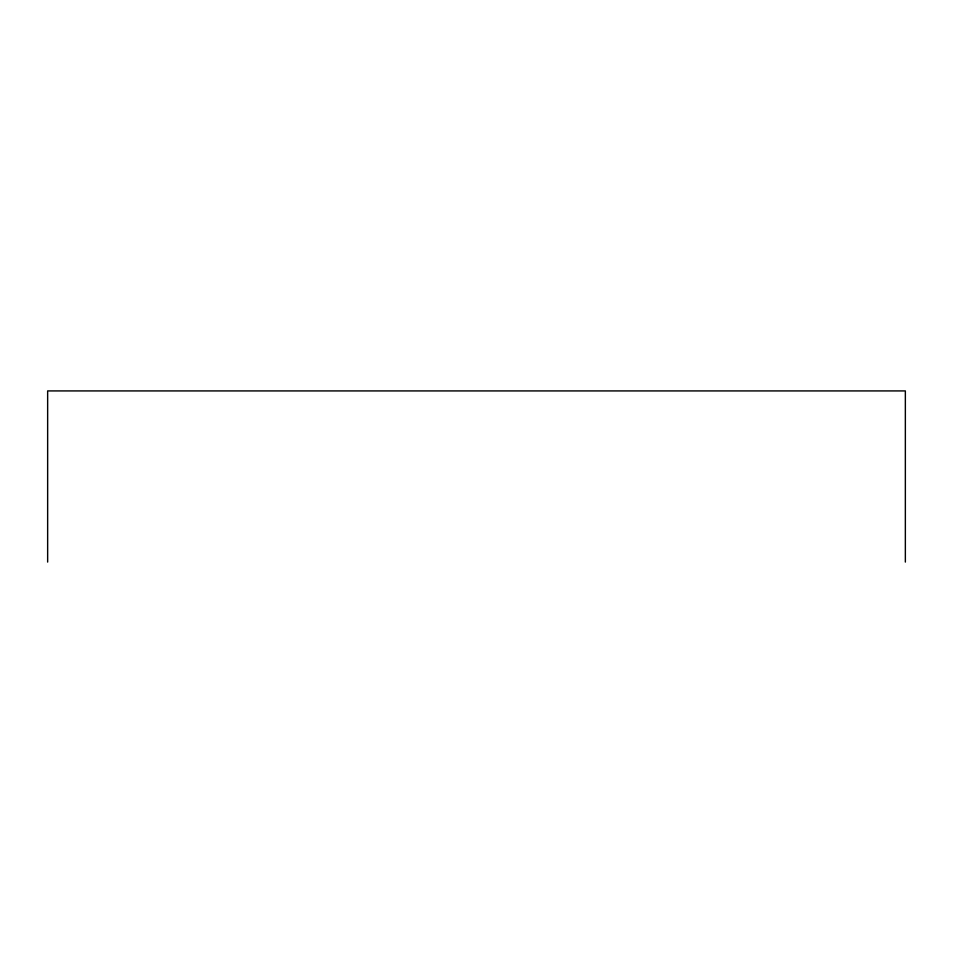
<?xml version="1.0" encoding="UTF-8"?>
<svg xmlns="http://www.w3.org/2000/svg" width="953" height="953" viewBox="0 0 953 953"><rect width="100%" height="100%" fill="white"/><g stroke="black" fill="none" stroke-linecap="round" stroke-linejoin="round"><path stroke-width="1.43" d="M905.35 562.079L905.35 390.921L47.65 390.921L47.65 562.079"/></g></svg>
